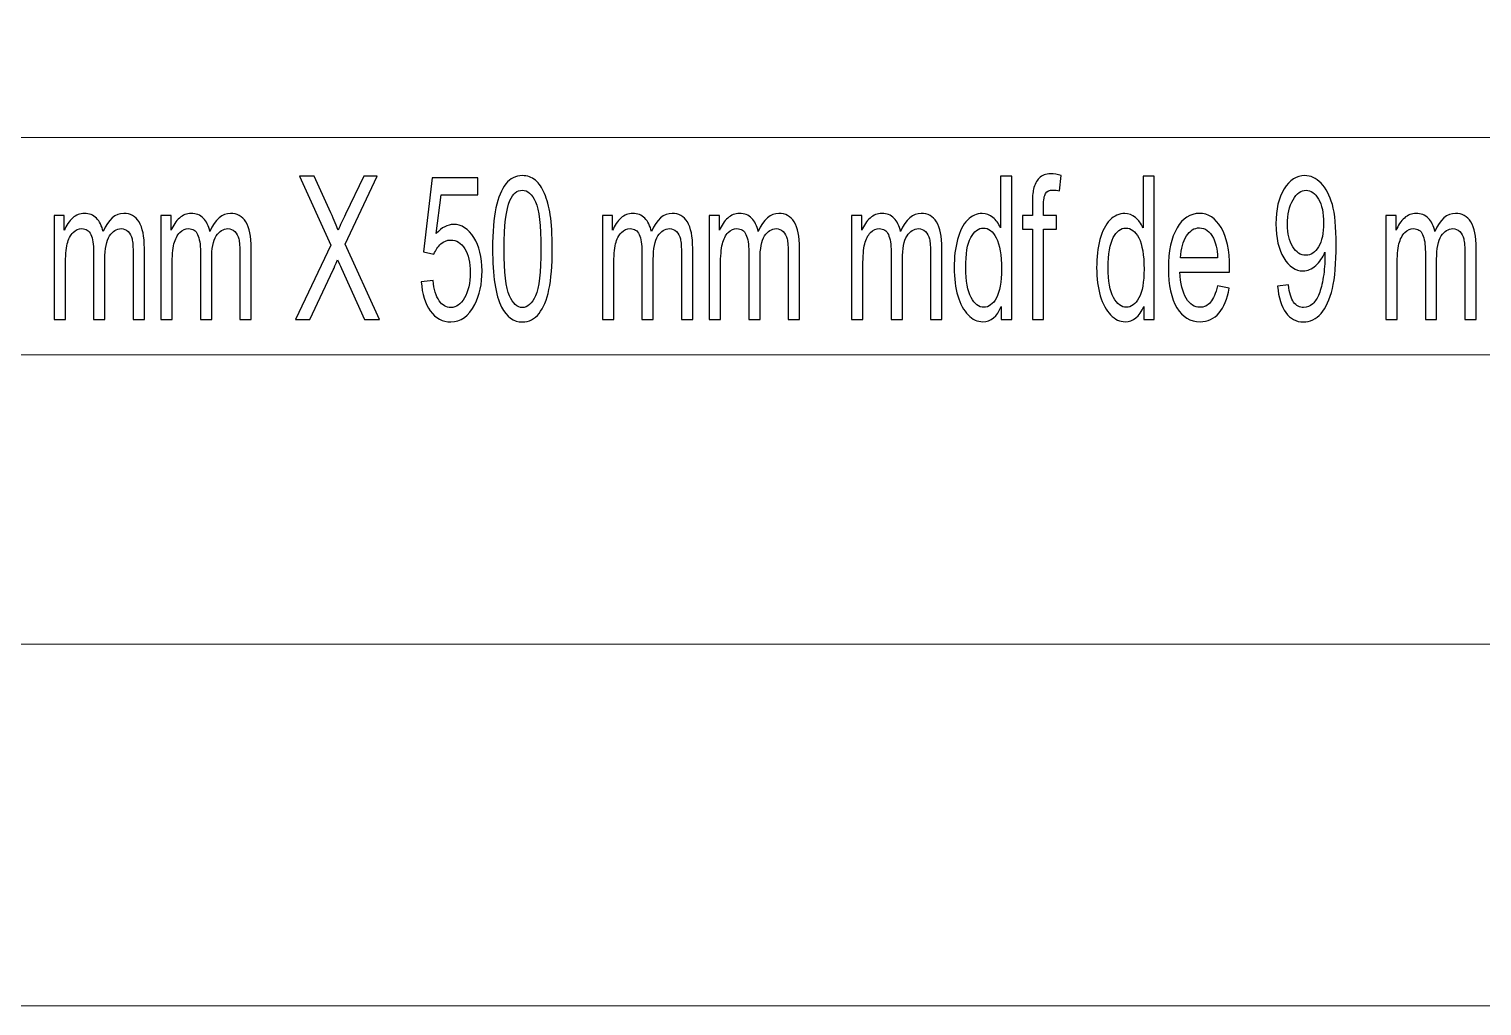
# Model space of a CAD drawing. Header units: millimetres. Extents: x -2444 to 3336, y -980 to 1690.
# Drawn here: x 2312 to 2513, y 504.9 to 639.9 of the extents above; entities that cross this region are included whole.
import ezdxf

# ---------------------------------------------------------------- set-up
doc = ezdxf.new("R2010")
doc.units = ezdxf.units.MM
doc.header["$MEASUREMENT"] = 0
doc.layers.add('Camada 1', color=7, linetype='Continuous')

msp = doc.modelspace()

# ---------------------------------------------------------------- linework, layer by layer
at = {"layer": 'Camada 1', "color": 250, "lineweight": 9}
msp.add_lwpolyline([(2113.4122, 504.8885), (3144.0122, 504.8885), (3144.0122, 554.8885), (2113.4122, 554.8885), (2113.4122, 504.8885)], close=True, dxfattribs=at)
at = {"layer": 'Camada 1', "color": 250, "lineweight": 20}
msp.add_open_spline([(2174.4122, 594.8885), (2174.4122, 594.8885), (2595.6622, 594.8885), (2595.6622, 594.8885), (2595.6622, 594.8885), (2595.6622, 594.8885), (2595.6622, 579.8885), (2595.6622, 579.8885), (2595.6622, 579.8885), (2595.6622, 579.8885), (3016.9123, 609.8885), (3016.9123, 609.8885), (3016.9123, 609.8885), (3016.9123, 609.8885), (2595.6622, 639.8885), (2595.6622, 639.8885), (2595.6622, 639.8885), (2595.6622, 639.8885), (2595.6622, 624.8885), (2595.6622, 624.8885), (2595.6622, 624.8885), (2595.6622, 624.8885), (2174.4122, 624.8885), (2174.4122, 624.8885), (2174.4122, 624.8885), (2174.4122, 624.8885), (2174.4122, 594.8885), (2174.4122, 594.8885)], degree=3, knots=[0, 0, 0, 0, 0.125, 0.125, 0.125, 0.125, 0.25, 0.25, 0.25, 0.25, 0.375, 0.375, 0.375, 0.375, 0.5, 0.5, 0.5, 0.5, 0.625, 0.625, 0.625, 0.625, 0.75, 0.75, 0.75, 0.75, 1, 1, 1, 1], dxfattribs=at)
at = {"layer": 'Camada 1', "color": 250}
for points, knots in [([(2348.8727, 599.7472), (2348.8727, 599.7472), (2353.7756, 610.0253), (2353.7756, 610.0253), (2353.7756, 610.0253), (2353.7756, 610.0253), (2349.4575, 619.5565), (2349.4575, 619.5565), (2349.4575, 619.5565), (2349.4575, 619.5565), (2351.457, 619.5565), (2351.457, 619.5565), (2351.457, 619.5565), (2351.457, 619.5565), (2353.7697, 614.4889), (2353.7697, 614.4889), (2353.7697, 614.4889), (2354.2511, 613.4376), (2354.5849, 612.6352), (2354.7769, 612.0773), (2354.7769, 612.0773), (2355.0634, 612.7689), (2355.4001, 613.5067), (2355.787, 614.286), (2355.787, 614.286), (2355.787, 614.286), (2358.3212, 619.5565), (2358.3212, 619.5565), (2358.3212, 619.5565), (2358.3212, 619.5565), (2360.1613, 619.5565), (2360.1613, 619.5565), (2360.1613, 619.5565), (2360.1613, 619.5565), (2355.7546, 610.1406), (2355.7546, 610.1406), (2355.7546, 610.1406), (2355.7546, 610.1406), (2360.498, 599.7472), (2360.498, 599.7472), (2360.498, 599.7472), (2360.498, 599.7472), (2358.4364, 599.7472), (2358.4364, 599.7472), (2358.4364, 599.7472), (2358.4364, 599.7472), (2355.2347, 606.8114), (2355.2347, 606.8114), (2355.2347, 606.8114), (2355.0516, 607.2126), (2354.8773, 607.6137), (2354.7148, 608.0103), (2354.7148, 608.0103), (2354.4313, 607.3463), (2354.2305, 606.8806), (2354.1064, 606.6177), (2354.1064, 606.6177), (2354.1064, 606.6177), (2350.89, 599.7472), (2350.89, 599.7472), (2350.89, 599.7472), (2350.89, 599.7472), (2348.8727, 599.7472), (2348.8727, 599.7472)], [0, 0, 0, 0, 0.05882353, 0.05882353, 0.05882353, 0.05882353, 0.11764706, 0.11764706, 0.11764706, 0.11764706, 0.17647059, 0.17647059, 0.17647059, 0.17647059, 0.23529412, 0.23529412, 0.23529412, 0.23529412, 0.29411765, 0.29411765, 0.29411765, 0.29411765, 0.35294118, 0.35294118, 0.35294118, 0.35294118, 0.41176471, 0.41176471, 0.41176471, 0.41176471, 0.47058824, 0.47058824, 0.47058824, 0.47058824, 0.52941176, 0.52941176, 0.52941176, 0.52941176, 0.58823529, 0.58823529, 0.58823529, 0.58823529, 0.64705882, 0.64705882, 0.64705882, 0.64705882, 0.70588235, 0.70588235, 0.70588235, 0.70588235, 0.76470588, 0.76470588, 0.76470588, 0.76470588, 0.82352941, 0.82352941, 0.82352941, 0.82352941, 0.88235294, 0.88235294, 0.88235294, 0.88235294, 1, 1, 1, 1]), ([(2366.2841, 604.9485), (2366.2841, 604.9485), (2367.9144, 605.1422), (2367.9144, 605.1422), (2367.9144, 605.1422), (2368.0356, 603.9018), (2368.3161, 602.9704), (2368.7533, 602.3432), (2368.7533, 602.3432), (2369.1904, 601.7208), (2369.725, 601.4072), (2370.3541, 601.4072), (2370.3541, 601.4072), (2371.1132, 601.4072), (2371.7482, 601.8499), (2372.2651, 602.7306), (2372.2651, 602.7306), (2372.779, 603.6159), (2373.036, 604.7871), (2373.036, 606.2442), (2373.036, 606.2442), (2373.036, 607.6322), (2372.7909, 608.725), (2372.2976, 609.5273), (2372.2976, 609.5273), (2371.8043, 610.3297), (2371.1516, 610.7308), (2370.3393, 610.7308), (2370.3393, 610.7308), (2369.8343, 610.7308), (2369.3824, 610.551), (2368.9807, 610.1913), (2368.9807, 610.1913), (2368.5819, 609.8317), (2368.2689, 609.366), (2368.0385, 608.7942), (2368.0385, 608.7942), (2368.0385, 608.7942), (2366.5676, 609.1262), (2366.5676, 609.1262), (2366.5676, 609.1262), (2366.5676, 609.1262), (2367.7904, 619.3075), (2367.7904, 619.3075), (2367.7904, 619.3075), (2367.7904, 619.3075), (2374.0816, 619.3075), (2374.0816, 619.3075), (2374.0816, 619.3075), (2374.0816, 619.3075), (2374.0816, 616.9835), (2374.0816, 616.9835), (2374.0816, 616.9835), (2374.0816, 616.9835), (2369.0338, 616.9835), (2369.0338, 616.9835), (2369.0338, 616.9835), (2369.0338, 616.9835), (2368.3575, 611.6392), (2368.3575, 611.6392), (2368.3575, 611.6392), (2369.1165, 612.4738), (2369.914, 612.8888), (2370.747, 612.8888), (2370.747, 612.8888), (2371.8516, 612.8888), (2372.7849, 612.2894), (2373.544, 611.0905), (2373.544, 611.0905), (2374.3031, 609.8916), (2374.6841, 608.3515), (2374.6841, 606.4702), (2374.6841, 606.4702), (2374.6841, 604.6765), (2374.3503, 603.1271), (2373.6828, 601.8222), (2373.6828, 601.8222), (2372.8706, 600.2175), (2371.7601, 599.4152), (2370.3541, 599.4152), (2370.3541, 599.4152), (2369.2022, 599.4152), (2368.263, 599.9224), (2367.5334, 600.9323), (2367.5334, 600.9323), (2366.8039, 601.9421), (2366.3875, 603.2793), (2366.2841, 604.9485)], [0, 0, 0, 0, 0.04347826, 0.04347826, 0.04347826, 0.04347826, 0.08695652, 0.08695652, 0.08695652, 0.08695652, 0.13043478, 0.13043478, 0.13043478, 0.13043478, 0.17391304, 0.17391304, 0.17391304, 0.17391304, 0.2173913, 0.2173913, 0.2173913, 0.2173913, 0.26086957, 0.26086957, 0.26086957, 0.26086957, 0.30434783, 0.30434783, 0.30434783, 0.30434783, 0.34782609, 0.34782609, 0.34782609, 0.34782609, 0.39130435, 0.39130435, 0.39130435, 0.39130435, 0.43478261, 0.43478261, 0.43478261, 0.43478261, 0.47826087, 0.47826087, 0.47826087, 0.47826087, 0.52173913, 0.52173913, 0.52173913, 0.52173913, 0.56521739, 0.56521739, 0.56521739, 0.56521739, 0.60869565, 0.60869565, 0.60869565, 0.60869565, 0.65217391, 0.65217391, 0.65217391, 0.65217391, 0.69565217, 0.69565217, 0.69565217, 0.69565217, 0.73913043, 0.73913043, 0.73913043, 0.73913043, 0.7826087, 0.7826087, 0.7826087, 0.7826087, 0.82608696, 0.82608696, 0.82608696, 0.82608696, 0.86956522, 0.86956522, 0.86956522, 0.86956522, 0.91304348, 0.91304348, 0.91304348, 0.91304348, 1, 1, 1, 1]), ([(2376.1402, 609.5227), (2376.1402, 611.8606), (2376.2938, 613.7511), (2376.6009, 615.1806), (2376.6009, 615.1806), (2376.9111, 616.6146), (2377.3689, 617.7167), (2377.9773, 618.4867), (2377.9773, 618.4867), (2378.5828, 619.2568), (2379.3478, 619.6395), (2380.2693, 619.6395), (2380.2693, 619.6395), (2380.9487, 619.6395), (2381.5453, 619.4274), (2382.0622, 618.9985), (2382.0622, 618.9985), (2382.5761, 618.5697), (2383.0014, 617.9518), (2383.3322, 617.1449), (2383.3322, 617.1449), (2383.663, 616.3425), (2383.9229, 615.3604), (2384.112, 614.203), (2384.112, 614.203), (2384.3039, 613.0456), (2384.3984, 611.4824), (2384.3984, 609.5227), (2384.3984, 609.5227), (2384.3984, 607.1987), (2384.2449, 605.3174), (2383.9406, 603.888), (2383.9406, 603.888), (2383.6364, 602.4539), (2383.1786, 601.3519), (2382.5702, 600.5772), (2382.5702, 600.5772), (2381.9647, 599.8025), (2381.1967, 599.4152), (2380.2693, 599.4152), (2380.2693, 599.4152), (2379.0495, 599.4152), (2378.0895, 600.093), (2377.3925, 601.4533), (2377.3925, 601.4533), (2376.5567, 603.1133), (2376.1402, 605.8016), (2376.1402, 609.5227)], [0, 0, 0, 0, 0.07692308, 0.07692308, 0.07692308, 0.07692308, 0.15384615, 0.15384615, 0.15384615, 0.15384615, 0.23076923, 0.23076923, 0.23076923, 0.23076923, 0.30769231, 0.30769231, 0.30769231, 0.30769231, 0.38461538, 0.38461538, 0.38461538, 0.38461538, 0.46153846, 0.46153846, 0.46153846, 0.46153846, 0.53846154, 0.53846154, 0.53846154, 0.53846154, 0.61538462, 0.61538462, 0.61538462, 0.61538462, 0.69230769, 0.69230769, 0.69230769, 0.69230769, 0.76923077, 0.76923077, 0.76923077, 0.76923077, 0.84615385, 0.84615385, 0.84615385, 0.84615385, 1, 1, 1, 1]), ([(2446.4918, 599.7472), (2446.4918, 599.7472), (2446.4918, 601.5686), (2446.4918, 601.5686), (2446.4918, 601.5686), (2445.91, 600.153), (2445.0534, 599.4429), (2443.9222, 599.4429), (2443.9222, 599.4429), (2443.1897, 599.4429), (2442.5163, 599.7564), (2441.9049, 600.3881), (2441.9049, 600.3881), (2441.2906, 601.0153), (2440.8151, 601.896), (2440.4754, 603.0211), (2440.4754, 603.0211), (2440.1386, 604.1508), (2439.9703, 605.4465), (2439.9703, 606.9128), (2439.9703, 606.9128), (2439.9703, 608.3423), (2440.1239, 609.638), (2440.4281, 610.8046), (2440.4281, 610.8046), (2440.7353, 611.9666), (2441.1931, 612.8612), (2441.8045, 613.4791), (2441.8045, 613.4791), (2442.413, 614.1016), (2443.0982, 614.4105), (2443.8513, 614.4105), (2443.8513, 614.4105), (2444.4066, 614.4105), (2444.8998, 614.2261), (2445.3311, 613.8618), (2445.3311, 613.8618), (2445.7623, 613.4975), (2446.1138, 613.0179), (2446.3855, 612.4323), (2446.3855, 612.4323), (2446.3855, 612.4323), (2446.3855, 619.5565), (2446.3855, 619.5565), (2446.3855, 619.5565), (2446.3855, 619.5565), (2447.945, 619.5565), (2447.945, 619.5565), (2447.945, 619.5565), (2447.945, 619.5565), (2447.945, 599.7472), (2447.945, 599.7472), (2447.945, 599.7472), (2447.945, 599.7472), (2446.4918, 599.7472), (2446.4918, 599.7472)], [0, 0, 0, 0, 0.06666667, 0.06666667, 0.06666667, 0.06666667, 0.13333333, 0.13333333, 0.13333333, 0.13333333, 0.2, 0.2, 0.2, 0.2, 0.26666667, 0.26666667, 0.26666667, 0.26666667, 0.33333333, 0.33333333, 0.33333333, 0.33333333, 0.4, 0.4, 0.4, 0.4, 0.46666667, 0.46666667, 0.46666667, 0.46666667, 0.53333333, 0.53333333, 0.53333333, 0.53333333, 0.6, 0.6, 0.6, 0.6, 0.66666667, 0.66666667, 0.66666667, 0.66666667, 0.73333333, 0.73333333, 0.73333333, 0.73333333, 0.8, 0.8, 0.8, 0.8, 0.86666667, 0.86666667, 0.86666667, 0.86666667, 1, 1, 1, 1]), ([(2450.7834, 599.7472), (2450.7834, 599.7472), (2450.7834, 612.2248), (2450.7834, 612.2248), (2450.7834, 612.2248), (2450.7834, 612.2248), (2449.4011, 612.2248), (2449.4011, 612.2248), (2449.4011, 612.2248), (2449.4011, 612.2248), (2449.4011, 614.1062), (2449.4011, 614.1062), (2449.4011, 614.1062), (2449.4011, 614.1062), (2450.7834, 614.1062), (2450.7834, 614.1062), (2450.7834, 614.1062), (2450.7834, 614.1062), (2450.7834, 615.6278), (2450.7834, 615.6278), (2450.7834, 615.6278), (2450.7834, 616.5915), (2450.8366, 617.3063), (2450.9458, 617.772), (2450.9458, 617.772), (2451.0965, 618.3991), (2451.3564, 618.9109), (2451.7345, 619.3029), (2451.7345, 619.3029), (2452.1096, 619.6948), (2452.6383, 619.8885), (2453.3176, 619.8885), (2453.3176, 619.8885), (2453.7577, 619.8885), (2454.2421, 619.8055), (2454.7737, 619.6441), (2454.7737, 619.6441), (2454.7737, 619.6441), (2454.5404, 617.5138), (2454.5404, 617.5138), (2454.5404, 617.5138), (2454.2155, 617.6014), (2453.9112, 617.6475), (2453.6218, 617.6475), (2453.6218, 617.6475), (2453.1492, 617.6475), (2452.8154, 617.4907), (2452.6176, 617.1772), (2452.6176, 617.1772), (2452.4227, 616.8636), (2452.3252, 616.278), (2452.3252, 615.4203), (2452.3252, 615.4203), (2452.3252, 615.4203), (2452.3252, 614.1062), (2452.3252, 614.1062), (2452.3252, 614.1062), (2452.3252, 614.1062), (2454.115, 614.1062), (2454.115, 614.1062), (2454.115, 614.1062), (2454.115, 614.1062), (2454.115, 612.2248), (2454.115, 612.2248), (2454.115, 612.2248), (2454.115, 612.2248), (2452.3429, 612.2248), (2452.3429, 612.2248), (2452.3429, 612.2248), (2452.3429, 612.2248), (2452.3429, 599.7472), (2452.3429, 599.7472), (2452.3429, 599.7472), (2452.3429, 599.7472), (2450.7834, 599.7472), (2450.7834, 599.7472)], [0, 0, 0, 0, 0.05, 0.05, 0.05, 0.05, 0.1, 0.1, 0.1, 0.1, 0.15, 0.15, 0.15, 0.15, 0.2, 0.2, 0.2, 0.2, 0.25, 0.25, 0.25, 0.25, 0.3, 0.3, 0.3, 0.3, 0.35, 0.35, 0.35, 0.35, 0.4, 0.4, 0.4, 0.4, 0.45, 0.45, 0.45, 0.45, 0.5, 0.5, 0.5, 0.5, 0.55, 0.55, 0.55, 0.55, 0.6, 0.6, 0.6, 0.6, 0.65, 0.65, 0.65, 0.65, 0.7, 0.7, 0.7, 0.7, 0.75, 0.75, 0.75, 0.75, 0.8, 0.8, 0.8, 0.8, 0.85, 0.85, 0.85, 0.85, 0.9, 0.9, 0.9, 0.9, 1, 1, 1, 1]), ([(2466.1952, 599.7472), (2466.1952, 599.7472), (2466.1952, 601.5686), (2466.1952, 601.5686), (2466.1952, 601.5686), (2465.6134, 600.153), (2464.7568, 599.4429), (2463.6256, 599.4429), (2463.6256, 599.4429), (2462.8931, 599.4429), (2462.2197, 599.7564), (2461.6083, 600.3881), (2461.6083, 600.3881), (2460.994, 601.0153), (2460.5185, 601.896), (2460.1788, 603.0211), (2460.1788, 603.0211), (2459.842, 604.1508), (2459.6737, 605.4465), (2459.6737, 606.9128), (2459.6737, 606.9128), (2459.6737, 608.3423), (2459.8273, 609.638), (2460.1315, 610.8046), (2460.1315, 610.8046), (2460.4387, 611.9666), (2460.8965, 612.8612), (2461.5079, 613.4791), (2461.5079, 613.4791), (2462.1163, 614.1016), (2462.8016, 614.4105), (2463.5547, 614.4105), (2463.5547, 614.4105), (2464.11, 614.4105), (2464.6032, 614.2261), (2465.0345, 613.8618), (2465.0345, 613.8618), (2465.4657, 613.4975), (2465.8172, 613.0179), (2466.0889, 612.4323), (2466.0889, 612.4323), (2466.0889, 612.4323), (2466.0889, 619.5565), (2466.0889, 619.5565), (2466.0889, 619.5565), (2466.0889, 619.5565), (2467.6484, 619.5565), (2467.6484, 619.5565), (2467.6484, 619.5565), (2467.6484, 619.5565), (2467.6484, 599.7472), (2467.6484, 599.7472), (2467.6484, 599.7472), (2467.6484, 599.7472), (2466.1952, 599.7472), (2466.1952, 599.7472)], [0, 0, 0, 0, 0.06666667, 0.06666667, 0.06666667, 0.06666667, 0.13333333, 0.13333333, 0.13333333, 0.13333333, 0.2, 0.2, 0.2, 0.2, 0.26666667, 0.26666667, 0.26666667, 0.26666667, 0.33333333, 0.33333333, 0.33333333, 0.33333333, 0.4, 0.4, 0.4, 0.4, 0.46666667, 0.46666667, 0.46666667, 0.46666667, 0.53333333, 0.53333333, 0.53333333, 0.53333333, 0.6, 0.6, 0.6, 0.6, 0.66666667, 0.66666667, 0.66666667, 0.66666667, 0.73333333, 0.73333333, 0.73333333, 0.73333333, 0.8, 0.8, 0.8, 0.8, 0.86666667, 0.86666667, 0.86666667, 0.86666667, 1, 1, 1, 1]), ([(2484.6995, 604.3399), (2484.6995, 604.3399), (2486.1881, 604.5335), (2486.1881, 604.5335), (2486.1881, 604.5335), (2486.315, 603.4361), (2486.5572, 602.643), (2486.9147, 602.1496), (2486.9147, 602.1496), (2487.272, 601.6562), (2487.7299, 601.4072), (2488.291, 601.4072), (2488.291, 601.4072), (2488.7695, 601.4072), (2489.1889, 601.5778), (2489.5522, 601.9236), (2489.5522, 601.9236), (2489.9155, 602.2649), (2490.2109, 602.7214), (2490.4383, 603.2977), (2490.4383, 603.2977), (2490.6657, 603.8695), (2490.8577, 604.6442), (2491.0142, 605.6171), (2491.0142, 605.6171), (2491.1708, 606.5901), (2491.2476, 607.5815), (2491.2476, 608.5913), (2491.2476, 608.5913), (2491.2476, 608.6973), (2491.2446, 608.8633), (2491.2387, 609.0801), (2491.2387, 609.0801), (2490.9286, 608.3054), (2490.5033, 607.6737), (2489.9657, 607.1941), (2489.9657, 607.1941), (2489.4281, 606.71), (2488.8433, 606.4702), (2488.2172, 606.4702), (2488.2172, 606.4702), (2487.1686, 606.4702), (2486.2826, 607.065), (2485.556, 608.2547), (2485.556, 608.2547), (2484.8324, 609.4397), (2484.4691, 611.0075), (2484.4691, 612.9534), (2484.4691, 612.9534), (2484.4691, 614.9638), (2484.8471, 616.5777), (2485.6062, 617.8043), (2485.6062, 617.8043), (2486.3623, 619.0262), (2487.3104, 619.6395), (2488.4535, 619.6395), (2488.4535, 619.6395), (2489.2746, 619.6395), (2490.0277, 619.2937), (2490.713, 618.5974), (2490.713, 618.5974), (2491.3952, 617.9057), (2491.9121, 616.9189), (2492.2666, 615.6324), (2492.2666, 615.6324), (2492.621, 614.3506), (2492.7982, 612.4923), (2492.7982, 610.0622), (2492.7982, 610.0622), (2492.7982, 607.5307), (2492.6239, 605.5157), (2492.2725, 604.0171), (2492.2725, 604.0171), (2491.921, 602.5139), (2491.3952, 601.3749), (2490.7011, 600.591), (2490.7011, 600.591), (2490.0071, 599.8071), (2489.1948, 599.4152), (2488.2615, 599.4152), (2488.2615, 599.4152), (2487.2691, 599.4152), (2486.4598, 599.844), (2485.8307, 600.7063), (2485.8307, 600.7063), (2485.2045, 601.5686), (2484.8264, 602.7813), (2484.6995, 604.3399)], [0, 0, 0, 0, 0.04347826, 0.04347826, 0.04347826, 0.04347826, 0.08695652, 0.08695652, 0.08695652, 0.08695652, 0.13043478, 0.13043478, 0.13043478, 0.13043478, 0.17391304, 0.17391304, 0.17391304, 0.17391304, 0.2173913, 0.2173913, 0.2173913, 0.2173913, 0.26086957, 0.26086957, 0.26086957, 0.26086957, 0.30434783, 0.30434783, 0.30434783, 0.30434783, 0.34782609, 0.34782609, 0.34782609, 0.34782609, 0.39130435, 0.39130435, 0.39130435, 0.39130435, 0.43478261, 0.43478261, 0.43478261, 0.43478261, 0.47826087, 0.47826087, 0.47826087, 0.47826087, 0.52173913, 0.52173913, 0.52173913, 0.52173913, 0.56521739, 0.56521739, 0.56521739, 0.56521739, 0.60869565, 0.60869565, 0.60869565, 0.60869565, 0.65217391, 0.65217391, 0.65217391, 0.65217391, 0.69565217, 0.69565217, 0.69565217, 0.69565217, 0.73913043, 0.73913043, 0.73913043, 0.73913043, 0.7826087, 0.7826087, 0.7826087, 0.7826087, 0.82608696, 0.82608696, 0.82608696, 0.82608696, 0.86956522, 0.86956522, 0.86956522, 0.86956522, 0.91304348, 0.91304348, 0.91304348, 0.91304348, 1, 1, 1, 1]), ([(2377.7351, 609.5135), (2377.7351, 606.2535), (2377.9773, 604.0862), (2378.4646, 603.0165), (2378.4646, 603.0165), (2378.952, 601.9421), (2379.5545, 601.4072), (2380.2693, 601.4072), (2380.2693, 601.4072), (2380.9841, 601.4072), (2381.5866, 601.9467), (2382.074, 603.0211), (2382.074, 603.0211), (2382.5613, 604.1001), (2382.8035, 606.2627), (2382.8035, 609.5135), (2382.8035, 609.5135), (2382.8035, 612.7736), (2382.5613, 614.9408), (2382.074, 616.0105), (2382.074, 616.0105), (2381.5896, 617.0849), (2380.9811, 617.6198), (2380.2516, 617.6198), (2380.2516, 617.6198), (2379.5368, 617.6198), (2378.9638, 617.1449), (2378.5356, 616.1996), (2378.5356, 616.1996), (2378.001, 614.9961), (2377.7351, 612.7643), (2377.7351, 609.5135)], [0, 0, 0, 0, 0.11111111, 0.11111111, 0.11111111, 0.11111111, 0.22222222, 0.22222222, 0.22222222, 0.22222222, 0.33333333, 0.33333333, 0.33333333, 0.33333333, 0.44444444, 0.44444444, 0.44444444, 0.44444444, 0.55555556, 0.55555556, 0.55555556, 0.55555556, 0.66666667, 0.66666667, 0.66666667, 0.66666667, 0.77777778, 0.77777778, 0.77777778, 0.77777778, 1, 1, 1, 1]), ([(2491.0615, 613.0779), (2491.0615, 614.4704), (2490.8252, 615.5771), (2490.3526, 616.3933), (2490.3526, 616.3933), (2489.883, 617.2094), (2489.31, 617.6198), (2488.6366, 617.6198), (2488.6366, 617.6198), (2487.9395, 617.6198), (2487.337, 617.1818), (2486.829, 616.301), (2486.829, 616.301), (2486.318, 615.4203), (2486.064, 614.2768), (2486.064, 612.875), (2486.064, 612.875), (2486.064, 611.6162), (2486.3062, 610.5925), (2486.7876, 609.8086), (2486.7876, 609.8086), (2487.272, 609.0201), (2487.8746, 608.6282), (2488.5923, 608.6282), (2488.5923, 608.6282), (2489.313, 608.6282), (2489.9037, 609.0201), (2490.3674, 609.8086), (2490.3674, 609.8086), (2490.8311, 610.5925), (2491.0615, 611.6853), (2491.0615, 613.0779)], [0, 0, 0, 0, 0.11111111, 0.11111111, 0.11111111, 0.11111111, 0.22222222, 0.22222222, 0.22222222, 0.22222222, 0.33333333, 0.33333333, 0.33333333, 0.33333333, 0.44444444, 0.44444444, 0.44444444, 0.44444444, 0.55555556, 0.55555556, 0.55555556, 0.55555556, 0.66666667, 0.66666667, 0.66666667, 0.66666667, 0.77777778, 0.77777778, 0.77777778, 0.77777778, 1, 1, 1, 1]), ([(2315.5177, 599.7472), (2315.5177, 599.7472), (2315.5177, 614.1062), (2315.5177, 614.1062), (2315.5177, 614.1062), (2315.5177, 614.1062), (2316.9177, 614.1062), (2316.9177, 614.1062), (2316.9177, 614.1062), (2316.9177, 614.1062), (2316.9177, 612.0773), (2316.9177, 612.0773), (2316.9177, 612.0773), (2317.2042, 612.7782), (2317.5882, 613.3453), (2318.0667, 613.7696), (2318.0667, 613.7696), (2318.5451, 614.1984), (2319.0886, 614.4105), (2319.7, 614.4105), (2319.7, 614.4105), (2320.3793, 614.4105), (2320.9376, 614.1892), (2321.3717, 613.7511), (2321.3717, 613.7511), (2321.8059, 613.3084), (2322.1131, 612.6952), (2322.2903, 611.9021), (2322.2903, 611.9021), (2323.0228, 613.5759), (2323.9709, 614.4105), (2325.1405, 614.4105), (2325.1405, 614.4105), (2326.0561, 614.4105), (2326.7621, 614.0186), (2327.2523, 613.2301), (2327.2523, 613.2301), (2327.7455, 612.4416), (2327.9937, 611.2288), (2327.9937, 609.5919), (2327.9937, 609.5919), (2327.9937, 609.5919), (2327.9937, 599.7472), (2327.9937, 599.7472), (2327.9937, 599.7472), (2327.9937, 599.7472), (2326.4342, 599.7472), (2326.4342, 599.7472), (2326.4342, 599.7472), (2326.4342, 599.7472), (2326.4342, 608.785), (2326.4342, 608.785), (2326.4342, 608.785), (2326.4342, 609.7533), (2326.381, 610.4542), (2326.2806, 610.883), (2326.2806, 610.883), (2326.1802, 611.3118), (2325.9971, 611.6531), (2325.7283, 611.9159), (2325.7283, 611.9159), (2325.4625, 612.1787), (2325.1494, 612.3078), (2324.7919, 612.3078), (2324.7919, 612.3078), (2324.1422, 612.3078), (2323.6046, 611.9712), (2323.1764, 611.3026), (2323.1764, 611.3026), (2322.7481, 610.6294), (2322.5355, 609.555), (2322.5355, 608.0795), (2322.5355, 608.0795), (2322.5355, 608.0795), (2322.5355, 599.7472), (2322.5355, 599.7472), (2322.5355, 599.7472), (2322.5355, 599.7472), (2320.9759, 599.7472), (2320.9759, 599.7472), (2320.9759, 599.7472), (2320.9759, 599.7472), (2320.9759, 609.0662), (2320.9759, 609.0662), (2320.9759, 609.0662), (2320.9759, 610.1452), (2320.8489, 610.9568), (2320.5949, 611.4963), (2320.5949, 611.4963), (2320.3409, 612.0358), (2319.9245, 612.3078), (2319.3485, 612.3078), (2319.3485, 612.3078), (2318.9113, 612.3078), (2318.5067, 612.128), (2318.1346, 611.7683), (2318.1346, 611.7683), (2317.7624, 611.4087), (2317.4936, 610.883), (2317.3253, 610.1867), (2317.3253, 610.1867), (2317.1599, 609.4951), (2317.0772, 608.4945), (2317.0772, 607.1895), (2317.0772, 607.1895), (2317.0772, 607.1895), (2317.0772, 599.7472), (2317.0772, 599.7472), (2317.0772, 599.7472), (2317.0772, 599.7472), (2315.5177, 599.7472), (2315.5177, 599.7472)], [0, 0, 0, 0, 0.03448276, 0.03448276, 0.03448276, 0.03448276, 0.06896552, 0.06896552, 0.06896552, 0.06896552, 0.10344828, 0.10344828, 0.10344828, 0.10344828, 0.13793103, 0.13793103, 0.13793103, 0.13793103, 0.17241379, 0.17241379, 0.17241379, 0.17241379, 0.20689655, 0.20689655, 0.20689655, 0.20689655, 0.24137931, 0.24137931, 0.24137931, 0.24137931, 0.27586207, 0.27586207, 0.27586207, 0.27586207, 0.31034483, 0.31034483, 0.31034483, 0.31034483, 0.34482759, 0.34482759, 0.34482759, 0.34482759, 0.37931034, 0.37931034, 0.37931034, 0.37931034, 0.4137931, 0.4137931, 0.4137931, 0.4137931, 0.44827586, 0.44827586, 0.44827586, 0.44827586, 0.48275862, 0.48275862, 0.48275862, 0.48275862, 0.51724138, 0.51724138, 0.51724138, 0.51724138, 0.55172414, 0.55172414, 0.55172414, 0.55172414, 0.5862069, 0.5862069, 0.5862069, 0.5862069, 0.62068966, 0.62068966, 0.62068966, 0.62068966, 0.65517241, 0.65517241, 0.65517241, 0.65517241, 0.68965517, 0.68965517, 0.68965517, 0.68965517, 0.72413793, 0.72413793, 0.72413793, 0.72413793, 0.75862069, 0.75862069, 0.75862069, 0.75862069, 0.79310345, 0.79310345, 0.79310345, 0.79310345, 0.82758621, 0.82758621, 0.82758621, 0.82758621, 0.86206897, 0.86206897, 0.86206897, 0.86206897, 0.89655172, 0.89655172, 0.89655172, 0.89655172, 0.93103448, 0.93103448, 0.93103448, 0.93103448, 1, 1, 1, 1]), ([(2330.2798, 599.7472), (2330.2798, 599.7472), (2330.2798, 614.1062), (2330.2798, 614.1062), (2330.2798, 614.1062), (2330.2798, 614.1062), (2331.6798, 614.1062), (2331.6798, 614.1062), (2331.6798, 614.1062), (2331.6798, 614.1062), (2331.6798, 612.0773), (2331.6798, 612.0773), (2331.6798, 612.0773), (2331.9663, 612.7782), (2332.3503, 613.3453), (2332.8287, 613.7696), (2332.8287, 613.7696), (2333.3072, 614.1984), (2333.8507, 614.4105), (2334.4621, 614.4105), (2334.4621, 614.4105), (2335.1414, 614.4105), (2335.6996, 614.1892), (2336.1338, 613.7511), (2336.1338, 613.7511), (2336.568, 613.3084), (2336.8752, 612.6952), (2337.0523, 611.9021), (2337.0523, 611.9021), (2337.7849, 613.5759), (2338.733, 614.4105), (2339.9026, 614.4105), (2339.9026, 614.4105), (2340.8182, 614.4105), (2341.5241, 614.0186), (2342.0144, 613.2301), (2342.0144, 613.2301), (2342.5076, 612.4416), (2342.7558, 611.2288), (2342.7558, 609.5919), (2342.7558, 609.5919), (2342.7558, 609.5919), (2342.7558, 599.7472), (2342.7558, 599.7472), (2342.7558, 599.7472), (2342.7558, 599.7472), (2341.1962, 599.7472), (2341.1962, 599.7472), (2341.1962, 599.7472), (2341.1962, 599.7472), (2341.1962, 608.785), (2341.1962, 608.785), (2341.1962, 608.785), (2341.1962, 609.7533), (2341.1431, 610.4542), (2341.0426, 610.883), (2341.0426, 610.883), (2340.9423, 611.3118), (2340.7591, 611.6531), (2340.4904, 611.9159), (2340.4904, 611.9159), (2340.2245, 612.1787), (2339.9114, 612.3078), (2339.554, 612.3078), (2339.554, 612.3078), (2338.9043, 612.3078), (2338.3667, 611.9712), (2337.9385, 611.3026), (2337.9385, 611.3026), (2337.5102, 610.6294), (2337.2975, 609.555), (2337.2975, 608.0795), (2337.2975, 608.0795), (2337.2975, 608.0795), (2337.2975, 599.7472), (2337.2975, 599.7472), (2337.2975, 599.7472), (2337.2975, 599.7472), (2335.738, 599.7472), (2335.738, 599.7472), (2335.738, 599.7472), (2335.738, 599.7472), (2335.738, 609.0662), (2335.738, 609.0662), (2335.738, 609.0662), (2335.738, 610.1452), (2335.611, 610.9568), (2335.357, 611.4963), (2335.357, 611.4963), (2335.103, 612.0358), (2334.6866, 612.3078), (2334.1106, 612.3078), (2334.1106, 612.3078), (2333.6734, 612.3078), (2333.2688, 612.128), (2332.8966, 611.7683), (2332.8966, 611.7683), (2332.5245, 611.4087), (2332.2557, 610.883), (2332.0874, 610.1867), (2332.0874, 610.1867), (2331.922, 609.4951), (2331.8393, 608.4945), (2331.8393, 607.1895), (2331.8393, 607.1895), (2331.8393, 607.1895), (2331.8393, 599.7472), (2331.8393, 599.7472), (2331.8393, 599.7472), (2331.8393, 599.7472), (2330.2798, 599.7472), (2330.2798, 599.7472)], [0, 0, 0, 0, 0.03448276, 0.03448276, 0.03448276, 0.03448276, 0.06896552, 0.06896552, 0.06896552, 0.06896552, 0.10344828, 0.10344828, 0.10344828, 0.10344828, 0.13793103, 0.13793103, 0.13793103, 0.13793103, 0.17241379, 0.17241379, 0.17241379, 0.17241379, 0.20689655, 0.20689655, 0.20689655, 0.20689655, 0.24137931, 0.24137931, 0.24137931, 0.24137931, 0.27586207, 0.27586207, 0.27586207, 0.27586207, 0.31034483, 0.31034483, 0.31034483, 0.31034483, 0.34482759, 0.34482759, 0.34482759, 0.34482759, 0.37931034, 0.37931034, 0.37931034, 0.37931034, 0.4137931, 0.4137931, 0.4137931, 0.4137931, 0.44827586, 0.44827586, 0.44827586, 0.44827586, 0.48275862, 0.48275862, 0.48275862, 0.48275862, 0.51724138, 0.51724138, 0.51724138, 0.51724138, 0.55172414, 0.55172414, 0.55172414, 0.55172414, 0.5862069, 0.5862069, 0.5862069, 0.5862069, 0.62068966, 0.62068966, 0.62068966, 0.62068966, 0.65517241, 0.65517241, 0.65517241, 0.65517241, 0.68965517, 0.68965517, 0.68965517, 0.68965517, 0.72413793, 0.72413793, 0.72413793, 0.72413793, 0.75862069, 0.75862069, 0.75862069, 0.75862069, 0.79310345, 0.79310345, 0.79310345, 0.79310345, 0.82758621, 0.82758621, 0.82758621, 0.82758621, 0.86206897, 0.86206897, 0.86206897, 0.86206897, 0.89655172, 0.89655172, 0.89655172, 0.89655172, 0.93103448, 0.93103448, 0.93103448, 0.93103448, 1, 1, 1, 1]), ([(2391.3453, 599.7472), (2391.3453, 599.7472), (2391.3453, 614.1062), (2391.3453, 614.1062), (2391.3453, 614.1062), (2391.3453, 614.1062), (2392.7453, 614.1062), (2392.7453, 614.1062), (2392.7453, 614.1062), (2392.7453, 614.1062), (2392.7453, 612.0773), (2392.7453, 612.0773), (2392.7453, 612.0773), (2393.0317, 612.7782), (2393.4157, 613.3453), (2393.8942, 613.7696), (2393.8942, 613.7696), (2394.3727, 614.1984), (2394.9161, 614.4105), (2395.5275, 614.4105), (2395.5275, 614.4105), (2396.2069, 614.4105), (2396.7651, 614.1892), (2397.1993, 613.7511), (2397.1993, 613.7511), (2397.6334, 613.3084), (2397.9406, 612.6952), (2398.1178, 611.9021), (2398.1178, 611.9021), (2398.8503, 613.5759), (2399.7985, 614.4105), (2400.9681, 614.4105), (2400.9681, 614.4105), (2401.8837, 614.4105), (2402.5896, 614.0186), (2403.0799, 613.2301), (2403.0799, 613.2301), (2403.5731, 612.4416), (2403.8213, 611.2288), (2403.8213, 609.5919), (2403.8213, 609.5919), (2403.8213, 609.5919), (2403.8213, 599.7472), (2403.8213, 599.7472), (2403.8213, 599.7472), (2403.8213, 599.7472), (2402.2617, 599.7472), (2402.2617, 599.7472), (2402.2617, 599.7472), (2402.2617, 599.7472), (2402.2617, 608.785), (2402.2617, 608.785), (2402.2617, 608.785), (2402.2617, 609.7533), (2402.2086, 610.4542), (2402.1081, 610.883), (2402.1081, 610.883), (2402.0078, 611.3118), (2401.8246, 611.6531), (2401.5559, 611.9159), (2401.5559, 611.9159), (2401.29, 612.1787), (2400.9769, 612.3078), (2400.6195, 612.3078), (2400.6195, 612.3078), (2399.9697, 612.3078), (2399.4322, 611.9712), (2399.0039, 611.3026), (2399.0039, 611.3026), (2398.5757, 610.6294), (2398.363, 609.555), (2398.363, 608.0795), (2398.363, 608.0795), (2398.363, 608.0795), (2398.363, 599.7472), (2398.363, 599.7472), (2398.363, 599.7472), (2398.363, 599.7472), (2396.8035, 599.7472), (2396.8035, 599.7472), (2396.8035, 599.7472), (2396.8035, 599.7472), (2396.8035, 609.0662), (2396.8035, 609.0662), (2396.8035, 609.0662), (2396.8035, 610.1452), (2396.6765, 610.9568), (2396.4225, 611.4963), (2396.4225, 611.4963), (2396.1685, 612.0358), (2395.752, 612.3078), (2395.1761, 612.3078), (2395.1761, 612.3078), (2394.7389, 612.3078), (2394.3343, 612.128), (2393.9621, 611.7683), (2393.9621, 611.7683), (2393.59, 611.4087), (2393.3212, 610.883), (2393.1529, 610.1867), (2393.1529, 610.1867), (2392.9875, 609.4951), (2392.9048, 608.4945), (2392.9048, 607.1895), (2392.9048, 607.1895), (2392.9048, 607.1895), (2392.9048, 599.7472), (2392.9048, 599.7472), (2392.9048, 599.7472), (2392.9048, 599.7472), (2391.3453, 599.7472), (2391.3453, 599.7472)], [0, 0, 0, 0, 0.03448276, 0.03448276, 0.03448276, 0.03448276, 0.06896552, 0.06896552, 0.06896552, 0.06896552, 0.10344828, 0.10344828, 0.10344828, 0.10344828, 0.13793103, 0.13793103, 0.13793103, 0.13793103, 0.17241379, 0.17241379, 0.17241379, 0.17241379, 0.20689655, 0.20689655, 0.20689655, 0.20689655, 0.24137931, 0.24137931, 0.24137931, 0.24137931, 0.27586207, 0.27586207, 0.27586207, 0.27586207, 0.31034483, 0.31034483, 0.31034483, 0.31034483, 0.34482759, 0.34482759, 0.34482759, 0.34482759, 0.37931034, 0.37931034, 0.37931034, 0.37931034, 0.4137931, 0.4137931, 0.4137931, 0.4137931, 0.44827586, 0.44827586, 0.44827586, 0.44827586, 0.48275862, 0.48275862, 0.48275862, 0.48275862, 0.51724138, 0.51724138, 0.51724138, 0.51724138, 0.55172414, 0.55172414, 0.55172414, 0.55172414, 0.5862069, 0.5862069, 0.5862069, 0.5862069, 0.62068966, 0.62068966, 0.62068966, 0.62068966, 0.65517241, 0.65517241, 0.65517241, 0.65517241, 0.68965517, 0.68965517, 0.68965517, 0.68965517, 0.72413793, 0.72413793, 0.72413793, 0.72413793, 0.75862069, 0.75862069, 0.75862069, 0.75862069, 0.79310345, 0.79310345, 0.79310345, 0.79310345, 0.82758621, 0.82758621, 0.82758621, 0.82758621, 0.86206897, 0.86206897, 0.86206897, 0.86206897, 0.89655172, 0.89655172, 0.89655172, 0.89655172, 0.93103448, 0.93103448, 0.93103448, 0.93103448, 1, 1, 1, 1]), ([(2406.1073, 599.7472), (2406.1073, 599.7472), (2406.1073, 614.1062), (2406.1073, 614.1062), (2406.1073, 614.1062), (2406.1073, 614.1062), (2407.5074, 614.1062), (2407.5074, 614.1062), (2407.5074, 614.1062), (2407.5074, 614.1062), (2407.5074, 612.0773), (2407.5074, 612.0773), (2407.5074, 612.0773), (2407.7938, 612.7782), (2408.1778, 613.3453), (2408.6563, 613.7696), (2408.6563, 613.7696), (2409.1348, 614.1984), (2409.6782, 614.4105), (2410.2896, 614.4105), (2410.2896, 614.4105), (2410.969, 614.4105), (2411.5272, 614.1892), (2411.9614, 613.7511), (2411.9614, 613.7511), (2412.3955, 613.3084), (2412.7027, 612.6952), (2412.8799, 611.9021), (2412.8799, 611.9021), (2413.6124, 613.5759), (2414.5605, 614.4105), (2415.7302, 614.4105), (2415.7302, 614.4105), (2416.6458, 614.4105), (2417.3517, 614.0186), (2417.842, 613.2301), (2417.842, 613.2301), (2418.3352, 612.4416), (2418.5833, 611.2288), (2418.5833, 609.5919), (2418.5833, 609.5919), (2418.5833, 609.5919), (2418.5833, 599.7472), (2418.5833, 599.7472), (2418.5833, 599.7472), (2418.5833, 599.7472), (2417.0238, 599.7472), (2417.0238, 599.7472), (2417.0238, 599.7472), (2417.0238, 599.7472), (2417.0238, 608.785), (2417.0238, 608.785), (2417.0238, 608.785), (2417.0238, 609.7533), (2416.9706, 610.4542), (2416.8702, 610.883), (2416.8702, 610.883), (2416.7698, 611.3118), (2416.5867, 611.6531), (2416.3179, 611.9159), (2416.3179, 611.9159), (2416.0521, 612.1787), (2415.739, 612.3078), (2415.3816, 612.3078), (2415.3816, 612.3078), (2414.7318, 612.3078), (2414.1943, 611.9712), (2413.766, 611.3026), (2413.766, 611.3026), (2413.3378, 610.6294), (2413.1251, 609.555), (2413.1251, 608.0795), (2413.1251, 608.0795), (2413.1251, 608.0795), (2413.1251, 599.7472), (2413.1251, 599.7472), (2413.1251, 599.7472), (2413.1251, 599.7472), (2411.5656, 599.7472), (2411.5656, 599.7472), (2411.5656, 599.7472), (2411.5656, 599.7472), (2411.5656, 609.0662), (2411.5656, 609.0662), (2411.5656, 609.0662), (2411.5656, 610.1452), (2411.4386, 610.9568), (2411.1846, 611.4963), (2411.1846, 611.4963), (2410.9305, 612.0358), (2410.5141, 612.3078), (2409.9382, 612.3078), (2409.9382, 612.3078), (2409.501, 612.3078), (2409.0964, 612.128), (2408.7242, 611.7683), (2408.7242, 611.7683), (2408.352, 611.4087), (2408.0833, 610.883), (2407.9149, 610.1867), (2407.9149, 610.1867), (2407.7496, 609.4951), (2407.6669, 608.4945), (2407.6669, 607.1895), (2407.6669, 607.1895), (2407.6669, 607.1895), (2407.6669, 599.7472), (2407.6669, 599.7472), (2407.6669, 599.7472), (2407.6669, 599.7472), (2406.1073, 599.7472), (2406.1073, 599.7472)], [0, 0, 0, 0, 0.03448276, 0.03448276, 0.03448276, 0.03448276, 0.06896552, 0.06896552, 0.06896552, 0.06896552, 0.10344828, 0.10344828, 0.10344828, 0.10344828, 0.13793103, 0.13793103, 0.13793103, 0.13793103, 0.17241379, 0.17241379, 0.17241379, 0.17241379, 0.20689655, 0.20689655, 0.20689655, 0.20689655, 0.24137931, 0.24137931, 0.24137931, 0.24137931, 0.27586207, 0.27586207, 0.27586207, 0.27586207, 0.31034483, 0.31034483, 0.31034483, 0.31034483, 0.34482759, 0.34482759, 0.34482759, 0.34482759, 0.37931034, 0.37931034, 0.37931034, 0.37931034, 0.4137931, 0.4137931, 0.4137931, 0.4137931, 0.44827586, 0.44827586, 0.44827586, 0.44827586, 0.48275862, 0.48275862, 0.48275862, 0.48275862, 0.51724138, 0.51724138, 0.51724138, 0.51724138, 0.55172414, 0.55172414, 0.55172414, 0.55172414, 0.5862069, 0.5862069, 0.5862069, 0.5862069, 0.62068966, 0.62068966, 0.62068966, 0.62068966, 0.65517241, 0.65517241, 0.65517241, 0.65517241, 0.68965517, 0.68965517, 0.68965517, 0.68965517, 0.72413793, 0.72413793, 0.72413793, 0.72413793, 0.75862069, 0.75862069, 0.75862069, 0.75862069, 0.79310345, 0.79310345, 0.79310345, 0.79310345, 0.82758621, 0.82758621, 0.82758621, 0.82758621, 0.86206897, 0.86206897, 0.86206897, 0.86206897, 0.89655172, 0.89655172, 0.89655172, 0.89655172, 0.93103448, 0.93103448, 0.93103448, 0.93103448, 1, 1, 1, 1]), ([(2425.7931, 599.7472), (2425.7931, 599.7472), (2425.7931, 614.1062), (2425.7931, 614.1062), (2425.7931, 614.1062), (2425.7931, 614.1062), (2427.1931, 614.1062), (2427.1931, 614.1062), (2427.1931, 614.1062), (2427.1931, 614.1062), (2427.1931, 612.0773), (2427.1931, 612.0773), (2427.1931, 612.0773), (2427.4795, 612.7782), (2427.8635, 613.3453), (2428.342, 613.7696), (2428.342, 613.7696), (2428.8205, 614.1984), (2429.3639, 614.4105), (2429.9753, 614.4105), (2429.9753, 614.4105), (2430.6547, 614.4105), (2431.2129, 614.1892), (2431.6471, 613.7511), (2431.6471, 613.7511), (2432.0812, 613.3084), (2432.3884, 612.6952), (2432.5656, 611.9021), (2432.5656, 611.9021), (2433.2981, 613.5759), (2434.2463, 614.4105), (2435.4159, 614.4105), (2435.4159, 614.4105), (2436.3315, 614.4105), (2437.0374, 614.0186), (2437.5277, 613.2301), (2437.5277, 613.2301), (2438.0209, 612.4416), (2438.269, 611.2288), (2438.269, 609.5919), (2438.269, 609.5919), (2438.269, 609.5919), (2438.269, 599.7472), (2438.269, 599.7472), (2438.269, 599.7472), (2438.269, 599.7472), (2436.7095, 599.7472), (2436.7095, 599.7472), (2436.7095, 599.7472), (2436.7095, 599.7472), (2436.7095, 608.785), (2436.7095, 608.785), (2436.7095, 608.785), (2436.7095, 609.7533), (2436.6564, 610.4542), (2436.5559, 610.883), (2436.5559, 610.883), (2436.4555, 611.3118), (2436.2724, 611.6531), (2436.0036, 611.9159), (2436.0036, 611.9159), (2435.7378, 612.1787), (2435.4247, 612.3078), (2435.0673, 612.3078), (2435.0673, 612.3078), (2434.4175, 612.3078), (2433.88, 611.9712), (2433.4517, 611.3026), (2433.4517, 611.3026), (2433.0235, 610.6294), (2432.8108, 609.555), (2432.8108, 608.0795), (2432.8108, 608.0795), (2432.8108, 608.0795), (2432.8108, 599.7472), (2432.8108, 599.7472), (2432.8108, 599.7472), (2432.8108, 599.7472), (2431.2513, 599.7472), (2431.2513, 599.7472), (2431.2513, 599.7472), (2431.2513, 599.7472), (2431.2513, 609.0662), (2431.2513, 609.0662), (2431.2513, 609.0662), (2431.2513, 610.1452), (2431.1243, 610.9568), (2430.8703, 611.4963), (2430.8703, 611.4963), (2430.6163, 612.0358), (2430.1998, 612.3078), (2429.6239, 612.3078), (2429.6239, 612.3078), (2429.1867, 612.3078), (2428.7821, 612.128), (2428.4099, 611.7683), (2428.4099, 611.7683), (2428.0378, 611.4087), (2427.769, 610.883), (2427.6007, 610.1867), (2427.6007, 610.1867), (2427.4353, 609.4951), (2427.3526, 608.4945), (2427.3526, 607.1895), (2427.3526, 607.1895), (2427.3526, 607.1895), (2427.3526, 599.7472), (2427.3526, 599.7472), (2427.3526, 599.7472), (2427.3526, 599.7472), (2425.7931, 599.7472), (2425.7931, 599.7472)], [0, 0, 0, 0, 0.03448276, 0.03448276, 0.03448276, 0.03448276, 0.06896552, 0.06896552, 0.06896552, 0.06896552, 0.10344828, 0.10344828, 0.10344828, 0.10344828, 0.13793103, 0.13793103, 0.13793103, 0.13793103, 0.17241379, 0.17241379, 0.17241379, 0.17241379, 0.20689655, 0.20689655, 0.20689655, 0.20689655, 0.24137931, 0.24137931, 0.24137931, 0.24137931, 0.27586207, 0.27586207, 0.27586207, 0.27586207, 0.31034483, 0.31034483, 0.31034483, 0.31034483, 0.34482759, 0.34482759, 0.34482759, 0.34482759, 0.37931034, 0.37931034, 0.37931034, 0.37931034, 0.4137931, 0.4137931, 0.4137931, 0.4137931, 0.44827586, 0.44827586, 0.44827586, 0.44827586, 0.48275862, 0.48275862, 0.48275862, 0.48275862, 0.51724138, 0.51724138, 0.51724138, 0.51724138, 0.55172414, 0.55172414, 0.55172414, 0.55172414, 0.5862069, 0.5862069, 0.5862069, 0.5862069, 0.62068966, 0.62068966, 0.62068966, 0.62068966, 0.65517241, 0.65517241, 0.65517241, 0.65517241, 0.68965517, 0.68965517, 0.68965517, 0.68965517, 0.72413793, 0.72413793, 0.72413793, 0.72413793, 0.75862069, 0.75862069, 0.75862069, 0.75862069, 0.79310345, 0.79310345, 0.79310345, 0.79310345, 0.82758621, 0.82758621, 0.82758621, 0.82758621, 0.86206897, 0.86206897, 0.86206897, 0.86206897, 0.89655172, 0.89655172, 0.89655172, 0.89655172, 0.93103448, 0.93103448, 0.93103448, 0.93103448, 1, 1, 1, 1]), ([(2476.3881, 604.3952), (2476.3881, 604.3952), (2478.0007, 604.0632), (2478.0007, 604.0632), (2478.0007, 604.0632), (2477.7497, 602.6015), (2477.28, 601.4625), (2476.5948, 600.6556), (2476.5948, 600.6556), (2475.9096, 599.8486), (2475.0353, 599.4429), (2473.9691, 599.4429), (2473.9691, 599.4429), (2472.6281, 599.4429), (2471.5648, 600.0884), (2470.7792, 601.3795), (2470.7792, 601.3795), (2469.9935, 602.666), (2469.6007, 604.4782), (2469.6007, 606.8068), (2469.6007, 606.8068), (2469.6007, 609.2138), (2469.9965, 611.0859), (2470.791, 612.4139), (2470.791, 612.4139), (2471.5855, 613.7465), (2472.6163, 614.4105), (2473.8834, 614.4105), (2473.8834, 614.4105), (2475.1092, 614.4105), (2476.1104, 613.7603), (2476.8872, 612.4554), (2476.8872, 612.4554), (2477.664, 611.1504), (2478.0539, 609.3152), (2478.0539, 606.9497), (2478.0539, 606.9497), (2478.0539, 606.8068), (2478.0509, 606.5901), (2478.045, 606.3042), (2478.045, 606.3042), (2478.045, 606.3042), (2471.1957, 606.3042), (2471.1957, 606.3042), (2471.1957, 606.3042), (2471.2547, 604.7318), (2471.5382, 603.5237), (2472.0522, 602.6891), (2472.0522, 602.6891), (2472.5632, 601.8545), (2473.2041, 601.4349), (2473.9691, 601.4349), (2473.9691, 601.4349), (2474.5391, 601.4349), (2475.0265, 601.67), (2475.4282, 602.1404), (2475.4282, 602.1404), (2475.8328, 602.6107), (2476.1518, 603.3623), (2476.3881, 604.3952)], [0, 0, 0, 0, 0.0625, 0.0625, 0.0625, 0.0625, 0.125, 0.125, 0.125, 0.125, 0.1875, 0.1875, 0.1875, 0.1875, 0.25, 0.25, 0.25, 0.25, 0.3125, 0.3125, 0.3125, 0.3125, 0.375, 0.375, 0.375, 0.375, 0.4375, 0.4375, 0.4375, 0.4375, 0.5, 0.5, 0.5, 0.5, 0.5625, 0.5625, 0.5625, 0.5625, 0.625, 0.625, 0.625, 0.625, 0.6875, 0.6875, 0.6875, 0.6875, 0.75, 0.75, 0.75, 0.75, 0.8125, 0.8125, 0.8125, 0.8125, 0.875, 0.875, 0.875, 0.875, 1, 1, 1, 1]), ([(2499.6741, 599.7472), (2499.6741, 599.7472), (2499.6741, 614.1062), (2499.6741, 614.1062), (2499.6741, 614.1062), (2499.6741, 614.1062), (2501.0742, 614.1062), (2501.0742, 614.1062), (2501.0742, 614.1062), (2501.0742, 614.1062), (2501.0742, 612.0773), (2501.0742, 612.0773), (2501.0742, 612.0773), (2501.3606, 612.7782), (2501.7446, 613.3453), (2502.2231, 613.7696), (2502.2231, 613.7696), (2502.7016, 614.1984), (2503.245, 614.4105), (2503.8564, 614.4105), (2503.8564, 614.4105), (2504.5358, 614.4105), (2505.094, 614.1892), (2505.5282, 613.7511), (2505.5282, 613.7511), (2505.9623, 613.3084), (2506.2695, 612.6952), (2506.4467, 611.9021), (2506.4467, 611.9021), (2507.1792, 613.5759), (2508.1274, 614.4105), (2509.297, 614.4105), (2509.297, 614.4105), (2510.2126, 614.4105), (2510.9185, 614.0186), (2511.4088, 613.2301), (2511.4088, 613.2301), (2511.902, 612.4416), (2512.1501, 611.2288), (2512.1501, 609.5919), (2512.1501, 609.5919), (2512.1501, 609.5919), (2512.1501, 599.7472), (2512.1501, 599.7472), (2512.1501, 599.7472), (2512.1501, 599.7472), (2510.5906, 599.7472), (2510.5906, 599.7472), (2510.5906, 599.7472), (2510.5906, 599.7472), (2510.5906, 608.785), (2510.5906, 608.785), (2510.5906, 608.785), (2510.5906, 609.7533), (2510.5374, 610.4542), (2510.437, 610.883), (2510.437, 610.883), (2510.3366, 611.3118), (2510.1535, 611.6531), (2509.8847, 611.9159), (2509.8847, 611.9159), (2509.6189, 612.1787), (2509.3058, 612.3078), (2508.9484, 612.3078), (2508.9484, 612.3078), (2508.2986, 612.3078), (2507.7611, 611.9712), (2507.3328, 611.3026), (2507.3328, 611.3026), (2506.9046, 610.6294), (2506.6919, 609.555), (2506.6919, 608.0795), (2506.6919, 608.0795), (2506.6919, 608.0795), (2506.6919, 599.7472), (2506.6919, 599.7472), (2506.6919, 599.7472), (2506.6919, 599.7472), (2505.1324, 599.7472), (2505.1324, 599.7472), (2505.1324, 599.7472), (2505.1324, 599.7472), (2505.1324, 609.0662), (2505.1324, 609.0662), (2505.1324, 609.0662), (2505.1324, 610.1452), (2505.0054, 610.9568), (2504.7514, 611.4963), (2504.7514, 611.4963), (2504.4973, 612.0358), (2504.0809, 612.3078), (2503.505, 612.3078), (2503.505, 612.3078), (2503.0678, 612.3078), (2502.6632, 612.128), (2502.291, 611.7683), (2502.291, 611.7683), (2501.9189, 611.4087), (2501.6501, 610.883), (2501.4817, 610.1867), (2501.4817, 610.1867), (2501.3164, 609.4951), (2501.2337, 608.4945), (2501.2337, 607.1895), (2501.2337, 607.1895), (2501.2337, 607.1895), (2501.2337, 599.7472), (2501.2337, 599.7472), (2501.2337, 599.7472), (2501.2337, 599.7472), (2499.6741, 599.7472), (2499.6741, 599.7472)], [0, 0, 0, 0, 0.03448276, 0.03448276, 0.03448276, 0.03448276, 0.06896552, 0.06896552, 0.06896552, 0.06896552, 0.10344828, 0.10344828, 0.10344828, 0.10344828, 0.13793103, 0.13793103, 0.13793103, 0.13793103, 0.17241379, 0.17241379, 0.17241379, 0.17241379, 0.20689655, 0.20689655, 0.20689655, 0.20689655, 0.24137931, 0.24137931, 0.24137931, 0.24137931, 0.27586207, 0.27586207, 0.27586207, 0.27586207, 0.31034483, 0.31034483, 0.31034483, 0.31034483, 0.34482759, 0.34482759, 0.34482759, 0.34482759, 0.37931034, 0.37931034, 0.37931034, 0.37931034, 0.4137931, 0.4137931, 0.4137931, 0.4137931, 0.44827586, 0.44827586, 0.44827586, 0.44827586, 0.48275862, 0.48275862, 0.48275862, 0.48275862, 0.51724138, 0.51724138, 0.51724138, 0.51724138, 0.55172414, 0.55172414, 0.55172414, 0.55172414, 0.5862069, 0.5862069, 0.5862069, 0.5862069, 0.62068966, 0.62068966, 0.62068966, 0.62068966, 0.65517241, 0.65517241, 0.65517241, 0.65517241, 0.68965517, 0.68965517, 0.68965517, 0.68965517, 0.72413793, 0.72413793, 0.72413793, 0.72413793, 0.75862069, 0.75862069, 0.75862069, 0.75862069, 0.79310345, 0.79310345, 0.79310345, 0.79310345, 0.82758621, 0.82758621, 0.82758621, 0.82758621, 0.86206897, 0.86206897, 0.86206897, 0.86206897, 0.89655172, 0.89655172, 0.89655172, 0.89655172, 0.93103448, 0.93103448, 0.93103448, 0.93103448, 1, 1, 1, 1]), ([(2441.5653, 606.9082), (2441.5653, 605.073), (2441.8133, 603.7035), (2442.3125, 602.7951), (2442.3125, 602.7951), (2442.8087, 601.8868), (2443.3965, 601.4349), (2444.0728, 601.4349), (2444.0728, 601.4349), (2444.7551, 601.4349), (2445.3341, 601.8683), (2445.8126, 602.7352), (2445.8126, 602.7352), (2446.288, 603.6021), (2446.5273, 604.9255), (2446.5273, 606.7053), (2446.5273, 606.7053), (2446.5273, 608.6605), (2446.2851, 610.0991), (2445.7978, 611.0167), (2445.7978, 611.0167), (2445.3134, 611.9343), (2444.7138, 612.3908), (2444.0019, 612.3908), (2444.0019, 612.3908), (2443.3078, 612.3908), (2442.729, 611.9528), (2442.2623, 611.0721), (2442.2623, 611.0721), (2441.7986, 610.1913), (2441.5653, 608.8034), (2441.5653, 606.9082)], [0, 0, 0, 0, 0.11111111, 0.11111111, 0.11111111, 0.11111111, 0.22222222, 0.22222222, 0.22222222, 0.22222222, 0.33333333, 0.33333333, 0.33333333, 0.33333333, 0.44444444, 0.44444444, 0.44444444, 0.44444444, 0.55555556, 0.55555556, 0.55555556, 0.55555556, 0.66666667, 0.66666667, 0.66666667, 0.66666667, 0.77777778, 0.77777778, 0.77777778, 0.77777778, 1, 1, 1, 1]), ([(2461.2687, 606.9082), (2461.2687, 605.073), (2461.5167, 603.7035), (2462.0159, 602.7951), (2462.0159, 602.7951), (2462.5121, 601.8868), (2463.0999, 601.4349), (2463.7762, 601.4349), (2463.7762, 601.4349), (2464.4585, 601.4349), (2465.0375, 601.8683), (2465.5159, 602.7352), (2465.5159, 602.7352), (2465.9914, 603.6021), (2466.2307, 604.9255), (2466.2307, 606.7053), (2466.2307, 606.7053), (2466.2307, 608.6605), (2465.9885, 610.0991), (2465.5011, 611.0167), (2465.5011, 611.0167), (2465.0168, 611.9343), (2464.4172, 612.3908), (2463.7053, 612.3908), (2463.7053, 612.3908), (2463.0112, 612.3908), (2462.4324, 611.9528), (2461.9657, 611.0721), (2461.9657, 611.0721), (2461.502, 610.1913), (2461.2687, 608.8034), (2461.2687, 606.9082)], [0, 0, 0, 0, 0.11111111, 0.11111111, 0.11111111, 0.11111111, 0.22222222, 0.22222222, 0.22222222, 0.22222222, 0.33333333, 0.33333333, 0.33333333, 0.33333333, 0.44444444, 0.44444444, 0.44444444, 0.44444444, 0.55555556, 0.55555556, 0.55555556, 0.55555556, 0.66666667, 0.66666667, 0.66666667, 0.66666667, 0.77777778, 0.77777778, 0.77777778, 0.77777778, 1, 1, 1, 1]), ([(2471.2843, 608.2962), (2471.2843, 608.2962), (2476.4058, 608.2962), (2476.4058, 608.2962), (2476.4058, 608.2962), (2476.3379, 609.5043), (2476.1399, 610.4081), (2475.818, 611.0121), (2475.818, 611.0121), (2475.3248, 611.9482), (2474.6809, 612.4185), (2473.8923, 612.4185), (2473.8923, 612.4185), (2473.1775, 612.4185), (2472.578, 612.045), (2472.0906, 611.298), (2472.0906, 611.298), (2471.6062, 610.551), (2471.3374, 609.5504), (2471.2843, 608.2962)], [0, 0, 0, 0, 0.16666667, 0.16666667, 0.16666667, 0.16666667, 0.33333333, 0.33333333, 0.33333333, 0.33333333, 0.5, 0.5, 0.5, 0.5, 0.66666667, 0.66666667, 0.66666667, 0.66666667, 1, 1, 1, 1])]:
    msp.add_open_spline(points, degree=3, knots=knots, dxfattribs=at)

doc.saveas('drawing.dxf')
